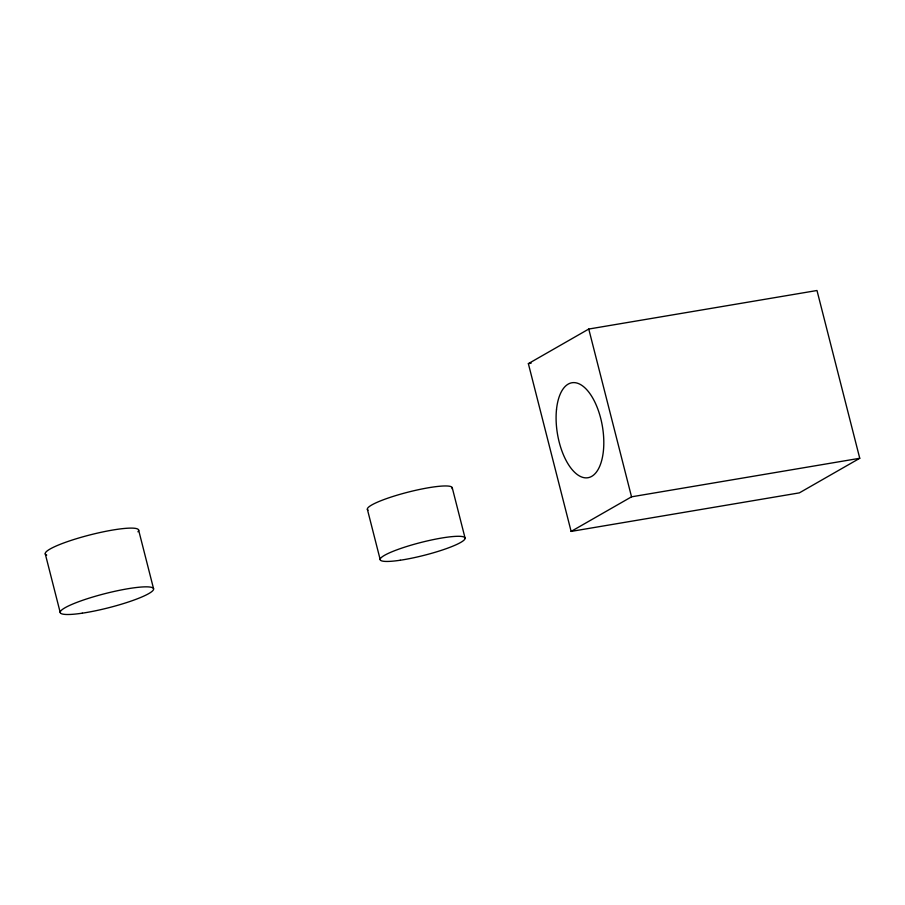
<?xml version="1.0" encoding="UTF-8"?>
<svg xmlns="http://www.w3.org/2000/svg" width="905" height="905" viewBox="0 0 905 905"><rect width="100%" height="100%" fill="white"/><g stroke="black" fill="none" stroke-linecap="round" stroke-linejoin="round"><path stroke-width="1.36" d="M528.362 363.652L588.759 329.047L816.989 290.505L859.75 458.281L799.353 492.874L571.123 531.416L528.362 363.652L531.144 363.177M571.123 531.416L631.532 496.822L859.75 458.281M588.759 329.047L631.532 496.822M452.24 487.716L465.068 538.056M367.385 509.357L380.213 559.686M138.612 530.047L153.578 588.77M45.261 553.849L60.228 612.572M46.721 555.07A48.169 7.285 -14.3 0 1 90.104 534.889A48.169 7.285 -14.3 0 1 137.933 531.812M368.052 510.16A43.791 6.618 -14.3 0 1 408.144 492.128A43.791 6.618 -14.3 0 1 452.048 488.745M556.518 409.332A48.169 22.795 80.4 0 0 587.73 477.761A48.169 22.795 80.4 0 0 595.581 403.607A48.169 22.795 80.4 0 0 556.518 409.332M82.253 613.183A48.169 7.285 -14.3 0 0 153.59 589.302A48.169 7.285 -14.3 0 0 84.866 599.529A48.169 7.285 -14.3 0 0 82.253 613.183M400.236 560.24A43.791 6.618 -14.3 0 0 465.08 538.532A43.791 6.618 -14.3 0 0 402.601 547.83A43.791 6.618 -14.3 0 0 400.236 560.24"/></g></svg>
